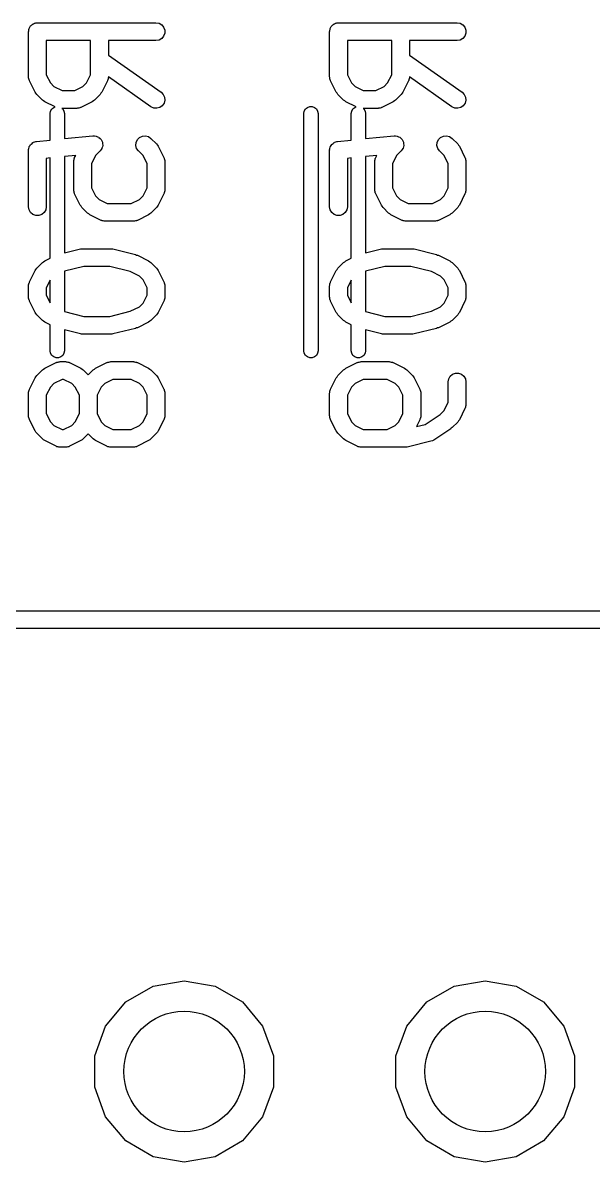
# Model space of a CAD drawing. Extents: x 25 to 326, y -201 to -21.
# Drawn here: x 49.44 to 54.25, y -33.78 to -24.17 of the extents above; entities that cross this region are included whole.
import ezdxf

# ---------------------------------------------------------------- set-up
doc = ezdxf.new("R2010")
doc.units = 0
doc.header["$MEASUREMENT"] = 0
doc.layers.add('BLACK', color=7, linetype='CONTINUOUS')

msp = doc.modelspace()

# ---------------------------------------------------------------- linework, layer by layer
at = {"layer": 'Black'}
for p, q in [((49.4974, -24.212), (49.5016, -24.207)), ((49.5016, -24.207), (49.5049, -24.2013)), ((49.5049, -24.2013), (49.51, -24.1971)), ((49.51, -24.1971), (49.5142, -24.1921)), ((49.5142, -24.1921), (49.5199, -24.1888)), ((49.5199, -24.1888), (49.5249, -24.1846)), ((49.5249, -24.1846), (49.531, -24.1823)), ((49.531, -24.1823), (49.5367, -24.179)), ((49.5367, -24.179), (49.5432, -24.1779)), ((49.5432, -24.1779), (49.5494, -24.1757)), ((49.5494, -24.1757), (49.5559, -24.1757)), ((49.5559, -24.1757), (49.5624, -24.1745)), ((49.5624, -24.1745), (50.5624, -24.1745)), ((50.5624, -24.1745), (50.588, -24.179)), ((50.588, -24.179), (50.6106, -24.1921)), ((50.6106, -24.1921), (50.6273, -24.212)), ((52.0374, -24.212), (52.0416, -24.207)), ((52.0416, -24.207), (52.0449, -24.2013)), ((52.0449, -24.2013), (52.05, -24.1971)), ((52.05, -24.1971), (52.0542, -24.1921)), ((52.0542, -24.1921), (52.0599, -24.1888)), ((52.0599, -24.1888), (52.0649, -24.1846)), ((52.0649, -24.1846), (52.071, -24.1823)), ((52.071, -24.1823), (52.0767, -24.179)), ((52.0767, -24.179), (52.0832, -24.1779)), ((52.0832, -24.1779), (52.0894, -24.1757)), ((52.0894, -24.1757), (52.0959, -24.1757)), ((52.0959, -24.1757), (52.1024, -24.1745)), ((52.1024, -24.1745), (53.1024, -24.1745)), ((53.1024, -24.1745), (53.128, -24.179)), ((53.128, -24.179), (53.1506, -24.1921)), ((53.1506, -24.1921), (53.1673, -24.212)), ((49.4874, -24.2495), (49.4885, -24.2431)), ((49.4874, -24.6305), (49.4874, -24.2495)), ((49.4885, -24.2365), (49.4908, -24.2303)), ((49.4885, -24.2431), (49.4885, -24.2365)), ((49.4908, -24.2303), (49.4919, -24.2239)), ((49.4919, -24.2239), (49.4952, -24.2182)), ((49.4952, -24.2182), (49.4974, -24.212)), ((50.6273, -24.287), (50.6106, -24.307)), ((50.6273, -24.212), (50.6362, -24.2365)), ((50.6362, -24.2625), (50.6273, -24.287)), ((50.6362, -24.2365), (50.6362, -24.2625)), ((52.0274, -24.2495), (52.0285, -24.2431)), ((52.0274, -24.6305), (52.0274, -24.2495)), ((52.0285, -24.2365), (52.0308, -24.2303)), ((52.0285, -24.2431), (52.0285, -24.2365)), ((52.0308, -24.2303), (52.0319, -24.2239)), ((52.0319, -24.2239), (52.0352, -24.2182)), ((52.0352, -24.2182), (52.0374, -24.212)), ((53.1673, -24.287), (53.1506, -24.307)), ((53.1673, -24.212), (53.1762, -24.2365)), ((53.1762, -24.2625), (53.1673, -24.287)), ((53.1762, -24.2365), (53.1762, -24.2625)), ((49.6374, -24.3245), (49.6374, -24.6128)), ((50.0112, -24.3245), (49.6374, -24.3245)), ((50.0112, -24.6128), (50.0112, -24.3245)), ((50.5624, -24.3245), (50.1612, -24.3245)), ((50.1612, -24.3245), (50.1612, -24.4486)), ((50.588, -24.32), (50.5624, -24.3245)), ((50.6106, -24.307), (50.588, -24.32)), ((52.1774, -24.3245), (52.1774, -24.6128)), ((52.5512, -24.3245), (52.1774, -24.3245)), ((52.5512, -24.6128), (52.5512, -24.3245)), ((53.1024, -24.3245), (52.7012, -24.3245)), ((52.7012, -24.3245), (52.7012, -24.4486)), ((53.128, -24.32), (53.1024, -24.3245)), ((53.1506, -24.307), (53.128, -24.32)), ((50.1612, -24.4486), (50.6054, -24.7595)), ((52.7012, -24.4486), (53.1454, -24.7595)), ((49.4881, -24.6347), (49.4874, -24.6305)), ((49.4879, -24.6391), (49.4881, -24.6347)), ((49.4904, -24.6475), (49.4879, -24.6391)), ((49.4919, -24.6561), (49.4904, -24.6475)), ((49.4941, -24.6599), (49.4919, -24.6561)), ((49.4953, -24.664), (49.4941, -24.6599)), ((49.5429, -24.7593), (49.4953, -24.664)), ((49.6374, -24.6128), (49.6716, -24.6813)), ((49.6716, -24.6813), (49.702, -24.7117)), ((49.9465, -24.7117), (49.9769, -24.6813)), ((49.9769, -24.6813), (50.0112, -24.6128)), ((50.1533, -24.664), (50.1057, -24.7593)), ((50.1545, -24.6599), (50.1533, -24.664)), ((50.1567, -24.6561), (50.1545, -24.6599)), ((50.1582, -24.6475), (50.1567, -24.6561)), ((50.1607, -24.6391), (50.1582, -24.6475)), ((50.161, -24.6315), (50.1604, -24.6347)), ((50.1604, -24.6347), (50.1607, -24.6391)), ((50.5194, -24.8824), (50.161, -24.6315)), ((52.0281, -24.6347), (52.0274, -24.6305)), ((52.0279, -24.6391), (52.0281, -24.6347)), ((52.0304, -24.6475), (52.0279, -24.6391)), ((52.0319, -24.6561), (52.0304, -24.6475)), ((52.0341, -24.6599), (52.0319, -24.6561)), ((52.0353, -24.664), (52.0341, -24.6599)), ((52.0829, -24.7593), (52.0353, -24.664)), ((52.1774, -24.6128), (52.2116, -24.6813)), ((52.2116, -24.6813), (52.242, -24.7117)), ((52.4865, -24.7117), (52.5169, -24.6813)), ((52.5169, -24.6813), (52.5512, -24.6128)), ((52.6933, -24.664), (52.6457, -24.7593)), ((52.6945, -24.6599), (52.6933, -24.664)), ((52.6967, -24.6561), (52.6945, -24.6599)), ((52.6982, -24.6475), (52.6967, -24.6561)), ((52.7007, -24.6391), (52.6982, -24.6475)), ((52.701, -24.6315), (52.7004, -24.6347)), ((52.7004, -24.6347), (52.7007, -24.6391)), ((53.0594, -24.8824), (52.701, -24.6315)), ((49.5501, -24.7689), (49.5429, -24.7593)), ((49.557, -24.7787), (49.5501, -24.7689)), ((49.6046, -24.8264), (49.557, -24.7787)), ((49.702, -24.7117), (49.7706, -24.746)), ((49.7706, -24.746), (49.878, -24.746)), ((49.878, -24.746), (49.9465, -24.7117)), ((50.0916, -24.7787), (50.044, -24.8264)), ((50.0985, -24.7689), (50.0916, -24.7787)), ((50.1057, -24.7593), (50.0985, -24.7689)), ((50.6054, -24.7595), (50.6238, -24.7779)), ((50.6238, -24.7779), (50.6348, -24.8015)), ((52.0901, -24.7689), (52.0829, -24.7593)), ((52.097, -24.7787), (52.0901, -24.7689)), ((52.1446, -24.8264), (52.097, -24.7787)), ((52.242, -24.7117), (52.3106, -24.746)), ((52.3106, -24.746), (52.418, -24.746)), ((52.418, -24.746), (52.4865, -24.7117)), ((52.6316, -24.7787), (52.584, -24.8264)), ((52.6385, -24.7689), (52.6316, -24.7787)), ((52.6457, -24.7593), (52.6385, -24.7689)), ((53.1454, -24.7595), (53.1638, -24.7779)), ((53.1638, -24.7779), (53.1748, -24.8015)), ((49.6144, -24.8333), (49.6046, -24.8264)), ((49.6241, -24.8404), (49.6144, -24.8333)), ((49.7112, -24.884), (49.6241, -24.8404)), ((50.0245, -24.8404), (49.9293, -24.888)), ((50.0342, -24.8333), (50.0245, -24.8404)), ((50.044, -24.8264), (50.0342, -24.8333)), ((50.543, -24.8934), (50.5194, -24.8824)), ((50.6154, -24.874), (50.5941, -24.8889)), ((50.6304, -24.8526), (50.6154, -24.874)), ((50.6371, -24.8275), (50.6304, -24.8526)), ((50.6348, -24.8015), (50.6371, -24.8275)), ((51.84, -24.888), (51.8596, -24.8809)), ((51.8596, -24.8809), (51.8804, -24.8809)), ((51.8804, -24.8809), (51.9, -24.888)), ((52.1544, -24.8333), (52.1446, -24.8264)), ((52.1641, -24.8404), (52.1544, -24.8333)), ((52.2512, -24.884), (52.1641, -24.8404)), ((52.5645, -24.8404), (52.4693, -24.888)), ((52.5742, -24.8333), (52.5645, -24.8404)), ((52.584, -24.8264), (52.5742, -24.8333)), ((53.083, -24.8934), (53.0594, -24.8824)), ((53.1554, -24.874), (53.1341, -24.8889)), ((53.1704, -24.8526), (53.1554, -24.874)), ((53.1771, -24.8275), (53.1704, -24.8526)), ((53.1748, -24.8015), (53.1771, -24.8275)), ((49.67, -24.94), (49.6736, -24.9195)), ((49.67, -25.1634), (49.67, -24.94)), ((49.6736, -24.9195), (49.684, -24.9014)), ((49.684, -24.9014), (49.7, -24.888)), ((49.7, -24.888), (49.7112, -24.884)), ((49.8957, -24.896), (49.7694, -24.896)), ((49.7694, -24.896), (49.776, -24.9014)), ((49.776, -24.9014), (49.7864, -24.9195)), ((49.7864, -24.9195), (49.79, -24.94)), ((49.79, -24.94), (49.79, -25.1514)), ((49.9, -24.8952), (49.8957, -24.896)), ((49.9043, -24.8955), (49.9, -24.8952)), ((49.9127, -24.893), (49.9043, -24.8955)), ((49.9214, -24.8914), (49.9127, -24.893)), ((49.9251, -24.8893), (49.9214, -24.8914)), ((49.9293, -24.888), (49.9251, -24.8893)), ((50.5689, -24.8957), (50.543, -24.8934)), ((50.5941, -24.8889), (50.5689, -24.8957)), ((51.81, -24.94), (51.8136, -24.9195)), ((51.81, -26.94), (51.81, -24.94)), ((51.8136, -24.9195), (51.824, -24.9014)), ((51.824, -24.9014), (51.84, -24.888)), ((51.9, -24.888), (51.916, -24.9014)), ((51.916, -24.9014), (51.9264, -24.9195)), ((51.9264, -24.9195), (51.93, -24.94)), ((51.93, -24.94), (51.93, -26.94)), ((52.21, -24.94), (52.2136, -24.9195)), ((52.21, -25.1634), (52.21, -24.94)), ((52.2136, -24.9195), (52.224, -24.9014)), ((52.224, -24.9014), (52.24, -24.888)), ((52.24, -24.888), (52.2512, -24.884)), ((52.4357, -24.896), (52.3094, -24.896)), ((52.3094, -24.896), (52.316, -24.9014)), ((52.316, -24.9014), (52.3264, -24.9195)), ((52.3264, -24.9195), (52.33, -24.94)), ((52.33, -24.94), (52.33, -25.1514)), ((52.44, -24.8952), (52.4357, -24.896)), ((52.4443, -24.8955), (52.44, -24.8952)), ((52.4527, -24.893), (52.4443, -24.8955)), ((52.4614, -24.8914), (52.4527, -24.893)), ((52.4651, -24.8893), (52.4614, -24.8914)), ((52.4693, -24.888), (52.4651, -24.8893)), ((53.1089, -24.8957), (53.083, -24.8934)), ((53.1341, -24.8889), (53.1089, -24.8957)), ((49.5549, -25.1749), (49.67, -25.1634)), ((49.79, -25.1514), (50.0311, -25.1273)), ((50.0311, -25.1273), (50.0316, -25.1273)), ((50.0316, -25.1273), (50.032, -25.1272)), ((50.032, -25.1272), (50.0445, -25.1283)), ((50.0445, -25.1283), (50.0571, -25.1292)), ((50.0571, -25.1292), (50.0575, -25.1294)), ((50.0575, -25.1294), (50.058, -25.1295)), ((50.058, -25.1295), (50.0694, -25.1348)), ((50.0694, -25.1348), (50.0808, -25.1399)), ((50.0808, -25.1399), (50.0812, -25.1403)), ((50.0812, -25.1403), (50.0816, -25.1405)), ((50.0816, -25.1405), (50.0905, -25.1494)), ((50.0905, -25.1494), (50.0995, -25.1581)), ((50.0995, -25.1581), (50.0997, -25.1586)), ((50.0997, -25.1586), (50.1, -25.1589)), ((50.1, -25.1589), (50.1053, -25.1703)), ((50.1053, -25.1703), (50.1108, -25.1816)), ((50.3947, -25.1825), (50.4057, -25.1589)), ((50.4057, -25.1589), (50.4241, -25.1405)), ((50.4241, -25.1405), (50.4477, -25.1295)), ((50.4477, -25.1295), (50.4737, -25.1272)), ((50.4737, -25.1272), (50.4988, -25.1339)), ((50.4988, -25.1339), (50.5202, -25.1489)), ((50.5202, -25.1489), (50.5678, -25.1965)), ((52.0949, -25.1749), (52.21, -25.1634)), ((52.33, -25.1514), (52.5711, -25.1273)), ((52.5711, -25.1273), (52.5716, -25.1273)), ((52.5716, -25.1273), (52.572, -25.1272)), ((52.572, -25.1272), (52.5845, -25.1283)), ((52.5845, -25.1283), (52.5971, -25.1292)), ((52.5971, -25.1292), (52.5975, -25.1294)), ((52.5975, -25.1294), (52.598, -25.1295)), ((52.598, -25.1295), (52.6094, -25.1348)), ((52.6094, -25.1348), (52.6208, -25.1399)), ((52.6208, -25.1399), (52.6212, -25.1403)), ((52.6212, -25.1403), (52.6216, -25.1405)), ((52.6216, -25.1405), (52.6305, -25.1494)), ((52.6305, -25.1494), (52.6395, -25.1581)), ((52.6395, -25.1581), (52.6397, -25.1586)), ((52.6397, -25.1586), (52.64, -25.1589)), ((52.64, -25.1589), (52.6453, -25.1703)), ((52.6453, -25.1703), (52.6508, -25.1816)), ((52.9347, -25.1825), (52.9457, -25.1589)), ((52.9457, -25.1589), (52.9641, -25.1405)), ((52.9641, -25.1405), (52.9877, -25.1295)), ((52.9877, -25.1295), (53.0137, -25.1272)), ((53.0137, -25.1272), (53.0388, -25.1339)), ((53.0388, -25.1339), (53.0602, -25.1489)), ((53.0602, -25.1489), (53.1078, -25.1965)), ((49.4874, -25.2495), (49.4879, -25.2467)), ((49.4874, -25.7257), (49.4874, -25.2495)), ((49.4876, -25.2439), (49.4901, -25.234)), ((49.4879, -25.2467), (49.4876, -25.2439)), ((49.4901, -25.234), (49.4919, -25.2239)), ((49.4919, -25.2239), (49.4933, -25.2214)), ((49.4933, -25.2214), (49.494, -25.2187)), ((49.494, -25.2187), (49.4998, -25.2102)), ((49.4998, -25.2102), (49.5049, -25.2013)), ((49.5049, -25.2013), (49.5071, -25.1995)), ((49.5071, -25.1995), (49.5087, -25.1972)), ((49.5087, -25.1972), (49.517, -25.1912)), ((49.517, -25.1912), (49.5249, -25.1846)), ((49.5249, -25.1846), (49.5275, -25.1836)), ((49.5275, -25.1836), (49.5298, -25.1819)), ((49.5298, -25.1819), (49.5397, -25.1792)), ((49.5397, -25.1792), (49.5494, -25.1757)), ((49.5494, -25.1757), (49.5522, -25.1757)), ((49.5522, -25.1757), (49.5549, -25.1749)), ((50.0916, -25.2549), (50.0526, -25.294)), ((50.0919, -25.2546), (50.0916, -25.2549)), ((50.0923, -25.2543), (50.0919, -25.2546)), ((50.0993, -25.2439), (50.0923, -25.2543)), ((50.1065, -25.2336), (50.0993, -25.2439)), ((50.1067, -25.2331), (50.1065, -25.2336)), ((50.1069, -25.2328), (50.1067, -25.2331)), ((50.11, -25.2205), (50.1069, -25.2328)), ((50.1133, -25.2084), (50.11, -25.2205)), ((50.1108, -25.1816), (50.1108, -25.1821)), ((50.1108, -25.1821), (50.111, -25.1825)), ((50.111, -25.1825), (50.1121, -25.195)), ((50.1121, -25.195), (50.1134, -25.2075)), ((50.1134, -25.2075), (50.1132, -25.208)), ((50.1132, -25.208), (50.1133, -25.2084)), ((50.3924, -25.2084), (50.3947, -25.1825)), ((50.3992, -25.2336), (50.3924, -25.2084)), ((50.4141, -25.2549), (50.3992, -25.2336)), ((50.4531, -25.294), (50.4141, -25.2549)), ((50.5678, -25.1965), (50.5747, -25.2063)), ((50.5747, -25.2063), (50.5818, -25.216)), ((50.5818, -25.216), (50.6295, -25.3112)), ((52.0274, -25.2495), (52.0279, -25.2467)), ((52.0274, -25.7257), (52.0274, -25.2495)), ((52.0276, -25.2439), (52.0301, -25.234)), ((52.0279, -25.2467), (52.0276, -25.2439)), ((52.0301, -25.234), (52.0319, -25.2239)), ((52.0319, -25.2239), (52.0333, -25.2214)), ((52.0333, -25.2214), (52.034, -25.2187)), ((52.034, -25.2187), (52.0398, -25.2102)), ((52.0398, -25.2102), (52.0449, -25.2013)), ((52.0449, -25.2013), (52.0471, -25.1995)), ((52.0471, -25.1995), (52.0487, -25.1972)), ((52.0487, -25.1972), (52.057, -25.1912)), ((52.057, -25.1912), (52.0649, -25.1846)), ((52.0649, -25.1846), (52.0675, -25.1836)), ((52.0675, -25.1836), (52.0698, -25.1819)), ((52.0698, -25.1819), (52.0797, -25.1792)), ((52.0797, -25.1792), (52.0894, -25.1757)), ((52.0894, -25.1757), (52.0922, -25.1757)), ((52.0922, -25.1757), (52.0949, -25.1749)), ((52.6316, -25.2549), (52.5926, -25.294)), ((52.6319, -25.2546), (52.6316, -25.2549)), ((52.6323, -25.2543), (52.6319, -25.2546)), ((52.6393, -25.2439), (52.6323, -25.2543)), ((52.6465, -25.2336), (52.6393, -25.2439)), ((52.6467, -25.2331), (52.6465, -25.2336)), ((52.6469, -25.2328), (52.6467, -25.2331)), ((52.65, -25.2205), (52.6469, -25.2328)), ((52.6533, -25.2084), (52.65, -25.2205)), ((52.6508, -25.1816), (52.6508, -25.1821)), ((52.6508, -25.1821), (52.651, -25.1825)), ((52.651, -25.1825), (52.6521, -25.195)), ((52.6521, -25.195), (52.6534, -25.2075)), ((52.6534, -25.2075), (52.6532, -25.208)), ((52.6532, -25.208), (52.6533, -25.2084)), ((52.9324, -25.2084), (52.9347, -25.1825)), ((52.9392, -25.2336), (52.9324, -25.2084)), ((52.9541, -25.2549), (52.9392, -25.2336)), ((52.9931, -25.294), (52.9541, -25.2549)), ((53.1078, -25.1965), (53.1147, -25.2063)), ((53.1147, -25.2063), (53.1218, -25.216)), ((53.1218, -25.216), (53.1695, -25.3112)), ((49.67, -25.3141), (49.6374, -25.3174)), ((49.6374, -25.3174), (49.6374, -25.7257)), ((49.67, -26.1595), (49.67, -25.3141)), ((49.8856, -25.2926), (49.79, -25.3021)), ((49.79, -25.3021), (49.79, -26.1153)), ((49.8683, -25.3448), (49.8691, -25.3405)), ((49.8683, -25.5829), (49.8683, -25.3448)), ((49.8688, -25.3362), (49.8713, -25.3278)), ((49.8691, -25.3405), (49.8688, -25.3362)), ((49.8713, -25.3278), (49.8729, -25.3191)), ((49.8729, -25.3191), (49.875, -25.3154)), ((49.875, -25.3154), (49.8763, -25.3112)), ((49.8763, -25.3112), (49.8856, -25.2926)), ((50.0526, -25.294), (50.0183, -25.3625)), ((50.0183, -25.3625), (50.0183, -25.5652)), ((50.4874, -25.3625), (50.4531, -25.294)), ((50.4874, -25.5652), (50.4874, -25.3625)), ((50.6295, -25.3112), (50.6307, -25.3154)), ((50.6307, -25.3154), (50.6329, -25.3191)), ((50.6329, -25.3191), (50.6344, -25.3278)), ((50.6344, -25.3278), (50.6369, -25.3362)), ((50.6369, -25.3362), (50.6366, -25.3405)), ((50.6366, -25.3405), (50.6374, -25.3448)), ((50.6374, -25.3448), (50.6374, -25.5829)), ((52.21, -25.3141), (52.1774, -25.3174)), ((52.1774, -25.3174), (52.1774, -25.7257)), ((52.21, -26.1595), (52.21, -25.3141)), ((52.4256, -25.2926), (52.33, -25.3021)), ((52.33, -25.3021), (52.33, -26.1153)), ((52.4083, -25.3448), (52.4091, -25.3405)), ((52.4083, -25.5829), (52.4083, -25.3448)), ((52.4088, -25.3362), (52.4113, -25.3278)), ((52.4091, -25.3405), (52.4088, -25.3362)), ((52.4113, -25.3278), (52.4129, -25.3191)), ((52.4129, -25.3191), (52.415, -25.3154)), ((52.415, -25.3154), (52.4163, -25.3112)), ((52.4163, -25.3112), (52.4256, -25.2926)), ((52.5926, -25.294), (52.5583, -25.3625)), ((52.5583, -25.3625), (52.5583, -25.5652)), ((53.0274, -25.3625), (52.9931, -25.294)), ((53.0274, -25.5652), (53.0274, -25.3625)), ((53.1695, -25.3112), (53.1707, -25.3154)), ((53.1707, -25.3154), (53.1729, -25.3191)), ((53.1729, -25.3191), (53.1744, -25.3278)), ((53.1744, -25.3278), (53.1769, -25.3362)), ((53.1769, -25.3362), (53.1766, -25.3405)), ((53.1766, -25.3405), (53.1774, -25.3448)), ((53.1774, -25.3448), (53.1774, -25.5829)), ((49.8691, -25.5871), (49.8683, -25.5829)), ((49.8688, -25.5914), (49.8691, -25.5871)), ((49.8713, -25.5999), (49.8688, -25.5914)), ((49.8729, -25.6085), (49.8713, -25.5999)), ((49.875, -25.6123), (49.8729, -25.6085)), ((49.8763, -25.6164), (49.875, -25.6123)), ((49.9239, -25.7116), (49.8763, -25.6164)), ((50.0183, -25.5652), (50.0526, -25.6337)), ((50.0526, -25.6337), (50.083, -25.6641)), ((50.4227, -25.6641), (50.4531, -25.6337)), ((50.4531, -25.6337), (50.4874, -25.5652)), ((50.6295, -25.6164), (50.5818, -25.7116)), ((50.6307, -25.6123), (50.6295, -25.6164)), ((50.6329, -25.6085), (50.6307, -25.6123)), ((50.6344, -25.5999), (50.6329, -25.6085)), ((50.6369, -25.5914), (50.6344, -25.5999)), ((50.6374, -25.5829), (50.6366, -25.5871)), ((50.6366, -25.5871), (50.6369, -25.5914)), ((52.4091, -25.5871), (52.4083, -25.5829)), ((52.4088, -25.5914), (52.4091, -25.5871)), ((52.4113, -25.5999), (52.4088, -25.5914)), ((52.4129, -25.6085), (52.4113, -25.5999)), ((52.415, -25.6123), (52.4129, -25.6085)), ((52.4163, -25.6164), (52.415, -25.6123)), ((52.4639, -25.7116), (52.4163, -25.6164)), ((52.5583, -25.5652), (52.5926, -25.6337)), ((52.5926, -25.6337), (52.623, -25.6641)), ((52.9627, -25.6641), (52.9931, -25.6337)), ((52.9931, -25.6337), (53.0274, -25.5652)), ((53.1695, -25.6164), (53.1218, -25.7116)), ((53.1707, -25.6123), (53.1695, -25.6164)), ((53.1729, -25.6085), (53.1707, -25.6123)), ((53.1744, -25.5999), (53.1729, -25.6085)), ((53.1769, -25.5914), (53.1744, -25.5999)), ((53.1774, -25.5829), (53.1766, -25.5871)), ((53.1766, -25.5871), (53.1769, -25.5914)), ((49.4919, -25.7514), (49.4874, -25.7257)), ((49.6374, -25.7257), (49.6329, -25.7514)), ((49.931, -25.7213), (49.9239, -25.7116)), ((49.9379, -25.7311), (49.931, -25.7213)), ((49.9855, -25.7787), (49.9379, -25.7311)), ((50.083, -25.6641), (50.1515, -25.6983)), ((50.1515, -25.6983), (50.3542, -25.6983)), ((50.3542, -25.6983), (50.4227, -25.6641)), ((50.5678, -25.7311), (50.5202, -25.7787)), ((50.5747, -25.7213), (50.5678, -25.7311)), ((50.5818, -25.7116), (50.5747, -25.7213)), ((52.0319, -25.7514), (52.0274, -25.7257)), ((52.1774, -25.7257), (52.1729, -25.7514)), ((52.471, -25.7213), (52.4639, -25.7116)), ((52.4779, -25.7311), (52.471, -25.7213)), ((52.5255, -25.7787), (52.4779, -25.7311)), ((52.623, -25.6641), (52.6915, -25.6983)), ((52.6915, -25.6983), (52.8942, -25.6983)), ((52.8942, -25.6983), (52.9627, -25.6641)), ((53.1078, -25.7311), (53.0602, -25.7787)), ((53.1147, -25.7213), (53.1078, -25.7311)), ((53.1218, -25.7116), (53.1147, -25.7213)), ((49.5049, -25.7739), (49.4919, -25.7514)), ((49.5249, -25.7907), (49.5049, -25.7739)), ((49.5494, -25.7996), (49.5249, -25.7907)), ((49.5754, -25.7996), (49.5494, -25.7996)), ((49.5999, -25.7907), (49.5754, -25.7996)), ((49.6198, -25.7739), (49.5999, -25.7907)), ((49.6329, -25.7514), (49.6198, -25.7739)), ((49.9954, -25.7856), (49.9855, -25.7787)), ((50.005, -25.7928), (49.9954, -25.7856)), ((50.1003, -25.8404), (50.005, -25.7928)), ((50.1044, -25.8416), (50.1003, -25.8404)), ((50.1082, -25.8438), (50.1044, -25.8416)), ((50.1168, -25.8453), (50.1082, -25.8438)), ((50.3976, -25.8438), (50.3889, -25.8453)), ((50.4013, -25.8416), (50.3976, -25.8438)), ((50.4054, -25.8404), (50.4013, -25.8416)), ((50.5007, -25.7928), (50.4054, -25.8404)), ((50.5103, -25.7856), (50.5007, -25.7928)), ((50.5202, -25.7787), (50.5103, -25.7856)), ((52.0449, -25.7739), (52.0319, -25.7514)), ((52.0649, -25.7907), (52.0449, -25.7739)), ((52.0894, -25.7996), (52.0649, -25.7907)), ((52.1154, -25.7996), (52.0894, -25.7996)), ((52.1399, -25.7907), (52.1154, -25.7996)), ((52.1598, -25.7739), (52.1399, -25.7907)), ((52.1729, -25.7514), (52.1598, -25.7739)), ((52.5354, -25.7856), (52.5255, -25.7787)), ((52.545, -25.7928), (52.5354, -25.7856)), ((52.6403, -25.8404), (52.545, -25.7928)), ((52.6444, -25.8416), (52.6403, -25.8404)), ((52.6482, -25.8438), (52.6444, -25.8416)), ((52.6568, -25.8453), (52.6482, -25.8438)), ((52.9376, -25.8438), (52.9289, -25.8453)), ((52.9413, -25.8416), (52.9376, -25.8438)), ((52.9454, -25.8404), (52.9413, -25.8416)), ((53.0407, -25.7928), (52.9454, -25.8404)), ((53.0503, -25.7856), (53.0407, -25.7928)), ((53.0602, -25.7787), (53.0503, -25.7856)), ((50.1252, -25.8478), (50.1168, -25.8453)), ((50.1296, -25.8476), (50.1252, -25.8478)), ((50.1338, -25.8483), (50.1296, -25.8476)), ((50.3719, -25.8483), (50.1338, -25.8483)), ((50.3762, -25.8476), (50.3719, -25.8483)), ((50.3805, -25.8478), (50.3762, -25.8476)), ((50.3889, -25.8453), (50.3805, -25.8478)), ((52.6652, -25.8478), (52.6568, -25.8453)), ((52.6696, -25.8476), (52.6652, -25.8478)), ((52.6738, -25.8483), (52.6696, -25.8476)), ((52.9119, -25.8483), (52.6738, -25.8483)), ((52.9162, -25.8476), (52.9119, -25.8483)), ((52.9205, -25.8478), (52.9162, -25.8476)), ((52.9289, -25.8453), (52.9205, -25.8478)), ((49.79, -26.1153), (49.9251, -26.0815)), ((49.9251, -26.0815), (49.9343, -26.0809)), ((49.9343, -26.0809), (49.9433, -26.0793)), ((49.9433, -26.0793), (50.1814, -26.0793)), ((50.1814, -26.0793), (50.1905, -26.0809)), ((50.1905, -26.0809), (50.1996, -26.0815)), ((50.1996, -26.0815), (50.3901, -26.1291)), ((50.3901, -26.1291), (50.3976, -26.1325)), ((52.33, -26.1153), (52.4651, -26.0815)), ((52.4651, -26.0815), (52.4743, -26.0809)), ((52.4743, -26.0809), (52.4833, -26.0793)), ((52.4833, -26.0793), (52.7214, -26.0793)), ((52.7214, -26.0793), (52.7305, -26.0809)), ((52.7305, -26.0809), (52.7396, -26.0815)), ((52.7396, -26.0815), (52.9301, -26.1291)), ((52.9301, -26.1291), (52.9376, -26.1325)), ((49.557, -26.2441), (49.6046, -26.1965)), ((49.6046, -26.1965), (49.6144, -26.1896)), ((49.6144, -26.1896), (49.6241, -26.1824)), ((49.6241, -26.1824), (49.67, -26.1595)), ((50.3976, -26.1325), (50.4054, -26.1348)), ((50.4054, -26.1348), (50.5007, -26.1824)), ((50.5007, -26.1824), (50.5103, -26.1896)), ((50.5103, -26.1896), (50.5202, -26.1965)), ((50.5202, -26.1965), (50.5678, -26.2441)), ((52.097, -26.2441), (52.1446, -26.1965)), ((52.1446, -26.1965), (52.1544, -26.1896)), ((52.1544, -26.1896), (52.1641, -26.1824)), ((52.1641, -26.1824), (52.21, -26.1595)), ((52.9376, -26.1325), (52.9454, -26.1348)), ((52.9454, -26.1348), (53.0407, -26.1824)), ((53.0407, -26.1824), (53.0503, -26.1896)), ((53.0503, -26.1896), (53.0602, -26.1965)), ((53.0602, -26.1965), (53.1078, -26.2441)), ((49.4953, -26.3588), (49.5429, -26.2636)), ((49.5429, -26.2636), (49.5501, -26.2539)), ((49.5501, -26.2539), (49.557, -26.2441)), ((49.9526, -26.2293), (49.79, -26.2699)), ((49.79, -26.2699), (49.79, -26.6101)), ((50.1722, -26.2293), (49.9526, -26.2293)), ((50.3457, -26.2727), (50.1722, -26.2293)), ((50.4227, -26.3112), (50.3457, -26.2727)), ((50.4531, -26.3416), (50.4227, -26.3112)), ((50.5678, -26.2441), (50.5747, -26.2539)), ((50.5747, -26.2539), (50.5818, -26.2636)), ((50.5818, -26.2636), (50.6295, -26.3588)), ((52.0353, -26.3588), (52.0829, -26.2636)), ((52.0829, -26.2636), (52.0901, -26.2539)), ((52.0901, -26.2539), (52.097, -26.2441)), ((52.4926, -26.2293), (52.33, -26.2699)), ((52.33, -26.2699), (52.33, -26.6101)), ((52.7122, -26.2293), (52.4926, -26.2293)), ((52.8857, -26.2727), (52.7122, -26.2293)), ((52.9627, -26.3112), (52.8857, -26.2727)), ((52.9931, -26.3416), (52.9627, -26.3112)), ((53.1078, -26.2441), (53.1147, -26.2539)), ((53.1147, -26.2539), (53.1218, -26.2636)), ((53.1218, -26.2636), (53.1695, -26.3588)), ((49.4874, -26.3924), (49.4881, -26.3881)), ((49.4874, -26.4876), (49.4874, -26.3924)), ((49.4879, -26.3838), (49.4904, -26.3754)), ((49.4881, -26.3881), (49.4879, -26.3838)), ((49.4904, -26.3754), (49.4919, -26.3667)), ((49.4919, -26.3667), (49.4941, -26.363)), ((49.4941, -26.363), (49.4953, -26.3588)), ((49.67, -26.3448), (49.6374, -26.4101)), ((49.6374, -26.4101), (49.6374, -26.4699)), ((49.67, -26.5352), (49.67, -26.3448)), ((50.4874, -26.4101), (50.4531, -26.3416)), ((50.4874, -26.4699), (50.4874, -26.4101)), ((50.6295, -26.3588), (50.6307, -26.363)), ((50.6307, -26.363), (50.6329, -26.3667)), ((50.6329, -26.3667), (50.6344, -26.3754)), ((50.6344, -26.3754), (50.6369, -26.3838)), ((50.6369, -26.3838), (50.6366, -26.3881)), ((50.6366, -26.3881), (50.6374, -26.3924)), ((50.6374, -26.3924), (50.6374, -26.4876)), ((52.0274, -26.3924), (52.0281, -26.3881)), ((52.0274, -26.4876), (52.0274, -26.3924)), ((52.0279, -26.3838), (52.0304, -26.3754)), ((52.0281, -26.3881), (52.0279, -26.3838)), ((52.0304, -26.3754), (52.0319, -26.3667)), ((52.0319, -26.3667), (52.0341, -26.363)), ((52.0341, -26.363), (52.0353, -26.3588)), ((52.21, -26.3448), (52.1774, -26.4101)), ((52.1774, -26.4101), (52.1774, -26.4699)), ((52.21, -26.5352), (52.21, -26.3448)), ((53.0274, -26.4101), (52.9931, -26.3416)), ((53.0274, -26.4699), (53.0274, -26.4101)), ((53.1695, -26.3588), (53.1707, -26.363)), ((53.1707, -26.363), (53.1729, -26.3667)), ((53.1729, -26.3667), (53.1744, -26.3754)), ((53.1744, -26.3754), (53.1769, -26.3838)), ((53.1769, -26.3838), (53.1766, -26.3881)), ((53.1766, -26.3881), (53.1774, -26.3924)), ((53.1774, -26.3924), (53.1774, -26.4876)), ((49.4881, -26.4919), (49.4874, -26.4876)), ((49.4879, -26.4962), (49.4881, -26.4919)), ((49.4904, -26.5046), (49.4879, -26.4962)), ((49.4919, -26.5133), (49.4904, -26.5046)), ((49.4941, -26.517), (49.4919, -26.5133)), ((49.6374, -26.4699), (49.67, -26.5352)), ((50.4531, -26.5384), (50.4874, -26.4699)), ((50.6329, -26.5133), (50.6307, -26.517)), ((50.6344, -26.5046), (50.6329, -26.5133)), ((50.6369, -26.4962), (50.6344, -26.5046)), ((50.6374, -26.4876), (50.6366, -26.4919)), ((50.6366, -26.4919), (50.6369, -26.4962)), ((52.0281, -26.4919), (52.0274, -26.4876)), ((52.0279, -26.4962), (52.0281, -26.4919)), ((52.0304, -26.5046), (52.0279, -26.4962)), ((52.0319, -26.5133), (52.0304, -26.5046)), ((52.0341, -26.517), (52.0319, -26.5133)), ((52.1774, -26.4699), (52.21, -26.5352)), ((52.9931, -26.5384), (53.0274, -26.4699)), ((53.1729, -26.5133), (53.1707, -26.517)), ((53.1744, -26.5046), (53.1729, -26.5133)), ((53.1769, -26.4962), (53.1744, -26.5046)), ((53.1774, -26.4876), (53.1766, -26.4919)), ((53.1766, -26.4919), (53.1769, -26.4962)), ((49.4953, -26.5212), (49.4941, -26.517)), ((49.5429, -26.6164), (49.4953, -26.5212)), ((49.79, -26.6101), (49.9526, -26.6507)), ((50.1722, -26.6507), (50.3457, -26.6073)), ((50.3457, -26.6073), (50.4227, -26.5688)), ((50.4227, -26.5688), (50.4531, -26.5384)), ((50.6295, -26.5212), (50.5818, -26.6164)), ((50.6307, -26.517), (50.6295, -26.5212)), ((52.0353, -26.5212), (52.0341, -26.517)), ((52.0829, -26.6164), (52.0353, -26.5212)), ((52.33, -26.6101), (52.4926, -26.6507)), ((52.7122, -26.6507), (52.8857, -26.6073)), ((52.8857, -26.6073), (52.9627, -26.5688)), ((52.9627, -26.5688), (52.9931, -26.5384)), ((53.1695, -26.5212), (53.1218, -26.6164)), ((53.1707, -26.517), (53.1695, -26.5212)), ((49.5501, -26.6261), (49.5429, -26.6164)), ((49.557, -26.6359), (49.5501, -26.6261)), ((49.6046, -26.6835), (49.557, -26.6359)), ((49.6144, -26.6904), (49.6046, -26.6835)), ((49.6241, -26.6976), (49.6144, -26.6904)), ((49.67, -26.7205), (49.6241, -26.6976)), ((49.9526, -26.6507), (50.1722, -26.6507)), ((50.5007, -26.6976), (50.4054, -26.7452)), ((50.5103, -26.6904), (50.5007, -26.6976)), ((50.5202, -26.6835), (50.5103, -26.6904)), ((50.5678, -26.6359), (50.5202, -26.6835)), ((50.5747, -26.6261), (50.5678, -26.6359)), ((50.5818, -26.6164), (50.5747, -26.6261)), ((52.0901, -26.6261), (52.0829, -26.6164)), ((52.097, -26.6359), (52.0901, -26.6261)), ((52.1446, -26.6835), (52.097, -26.6359)), ((52.1544, -26.6904), (52.1446, -26.6835)), ((52.1641, -26.6976), (52.1544, -26.6904)), ((52.21, -26.7205), (52.1641, -26.6976)), ((52.4926, -26.6507), (52.7122, -26.6507)), ((53.0407, -26.6976), (52.9454, -26.7452)), ((53.0503, -26.6904), (53.0407, -26.6976)), ((53.0602, -26.6835), (53.0503, -26.6904)), ((53.1078, -26.6359), (53.0602, -26.6835)), ((53.1147, -26.6261), (53.1078, -26.6359)), ((53.1218, -26.6164), (53.1147, -26.6261)), ((49.67, -26.94), (49.67, -26.7205)), ((49.9251, -26.7985), (49.79, -26.7647)), ((49.79, -26.7647), (49.79, -26.94)), ((49.9343, -26.7991), (49.9251, -26.7985)), ((49.9433, -26.8007), (49.9343, -26.7991)), ((50.1814, -26.8007), (49.9433, -26.8007)), ((50.1905, -26.7991), (50.1814, -26.8007)), ((50.1996, -26.7985), (50.1905, -26.7991)), ((50.3901, -26.7509), (50.1996, -26.7985)), ((50.3976, -26.7475), (50.3901, -26.7509)), ((50.4054, -26.7452), (50.3976, -26.7475)), ((52.21, -26.94), (52.21, -26.7205)), ((52.4651, -26.7985), (52.33, -26.7647)), ((52.33, -26.7647), (52.33, -26.94)), ((52.4743, -26.7991), (52.4651, -26.7985)), ((52.4833, -26.8007), (52.4743, -26.7991)), ((52.7214, -26.8007), (52.4833, -26.8007)), ((52.7305, -26.7991), (52.7214, -26.8007)), ((52.7396, -26.7985), (52.7305, -26.7991)), ((52.9301, -26.7509), (52.7396, -26.7985)), ((52.9376, -26.7475), (52.9301, -26.7509)), ((52.9454, -26.7452), (52.9376, -26.7475)), ((49.6736, -26.9605), (49.67, -26.94)), ((49.684, -26.9786), (49.6736, -26.9605)), ((49.7, -26.992), (49.684, -26.9786)), ((49.7196, -26.9991), (49.7, -26.992)), ((49.76, -26.992), (49.7404, -26.9991)), ((49.776, -26.9786), (49.76, -26.992)), ((49.7864, -26.9605), (49.776, -26.9786)), ((49.79, -26.94), (49.7864, -26.9605)), ((51.8136, -26.9605), (51.81, -26.94)), ((51.824, -26.9786), (51.8136, -26.9605)), ((51.84, -26.992), (51.824, -26.9786)), ((51.8596, -26.9991), (51.84, -26.992)), ((51.9, -26.992), (51.8804, -26.9991)), ((51.916, -26.9786), (51.9, -26.992)), ((51.9264, -26.9605), (51.916, -26.9786)), ((51.93, -26.94), (51.9264, -26.9605)), ((52.2136, -26.9605), (52.21, -26.94)), ((52.224, -26.9786), (52.2136, -26.9605)), ((52.24, -26.992), (52.224, -26.9786)), ((52.2596, -26.9991), (52.24, -26.992)), ((52.3, -26.992), (52.2804, -26.9991)), ((52.316, -26.9786), (52.3, -26.992)), ((52.3264, -26.9605), (52.316, -26.9786)), ((52.33, -26.94), (52.3264, -26.9605)), ((49.6144, -27.0944), (49.6241, -27.0872)), ((49.6241, -27.0872), (49.7193, -27.0396)), ((49.7193, -27.0396), (49.7235, -27.0384)), ((49.7404, -26.9991), (49.7196, -26.9991)), ((49.7235, -27.0384), (49.7272, -27.0362)), ((49.7272, -27.0362), (49.7359, -27.0347)), ((49.7359, -27.0347), (49.7443, -27.0322)), ((49.7443, -27.0322), (49.7486, -27.0324)), ((49.7486, -27.0324), (49.7529, -27.0317)), ((49.7529, -27.0317), (49.8005, -27.0317)), ((49.8005, -27.0317), (49.8047, -27.0324)), ((49.8047, -27.0324), (49.809, -27.0322)), ((49.809, -27.0322), (49.8175, -27.0347)), ((49.8175, -27.0347), (49.8261, -27.0362)), ((49.8261, -27.0362), (49.8299, -27.0384)), ((49.8299, -27.0384), (49.834, -27.0396)), ((49.834, -27.0396), (49.9293, -27.0872)), ((49.9293, -27.0872), (49.9389, -27.0944)), ((50.043, -27.0944), (50.0526, -27.0872)), ((50.0526, -27.0872), (50.1479, -27.0396)), ((50.1479, -27.0396), (50.152, -27.0384)), ((50.152, -27.0384), (50.1558, -27.0362)), ((50.1558, -27.0362), (50.1644, -27.0347)), ((50.1644, -27.0347), (50.1729, -27.0322)), ((50.1729, -27.0322), (50.1772, -27.0324)), ((50.1772, -27.0324), (50.1814, -27.0317)), ((50.1814, -27.0317), (50.3719, -27.0317)), ((50.3719, -27.0317), (50.3762, -27.0324)), ((50.3762, -27.0324), (50.3805, -27.0322)), ((50.3805, -27.0322), (50.3889, -27.0347)), ((50.3889, -27.0347), (50.3976, -27.0362)), ((50.3976, -27.0362), (50.4013, -27.0384)), ((50.4013, -27.0384), (50.4054, -27.0396)), ((50.4054, -27.0396), (50.5007, -27.0872)), ((50.5007, -27.0872), (50.5103, -27.0944)), ((51.8804, -26.9991), (51.8596, -26.9991)), ((52.1544, -27.0944), (52.1641, -27.0872)), ((52.1641, -27.0872), (52.2593, -27.0396)), ((52.2593, -27.0396), (52.2635, -27.0384)), ((52.2804, -26.9991), (52.2596, -26.9991)), ((52.2635, -27.0384), (52.2672, -27.0362)), ((52.2672, -27.0362), (52.2759, -27.0347)), ((52.2759, -27.0347), (52.2843, -27.0322)), ((52.2843, -27.0322), (52.2886, -27.0324)), ((52.2886, -27.0324), (52.2929, -27.0317)), ((52.2929, -27.0317), (52.531, -27.0317)), ((52.531, -27.0317), (52.5352, -27.0324)), ((52.5352, -27.0324), (52.5395, -27.0322)), ((52.5395, -27.0322), (52.5479, -27.0347)), ((52.5479, -27.0347), (52.5566, -27.0362)), ((52.5566, -27.0362), (52.5603, -27.0384)), ((52.5603, -27.0384), (52.5645, -27.0396)), ((52.5645, -27.0396), (52.6597, -27.0872)), ((52.6597, -27.0872), (52.6694, -27.0944)), ((49.4953, -27.2636), (49.5429, -27.1684)), ((49.5429, -27.1684), (49.5501, -27.1587)), ((49.5501, -27.1587), (49.557, -27.1489)), ((49.557, -27.1489), (49.6046, -27.1013)), ((49.6046, -27.1013), (49.6144, -27.0944)), ((49.7706, -27.1817), (49.702, -27.2159)), ((49.7828, -27.1817), (49.7706, -27.1817)), ((49.8513, -27.2159), (49.7828, -27.1817)), ((49.9389, -27.0944), (49.9487, -27.1013)), ((49.9487, -27.1013), (49.991, -27.1435)), ((49.991, -27.1435), (50.0332, -27.1013)), ((50.0332, -27.1013), (50.043, -27.0944)), ((50.1991, -27.1817), (50.1306, -27.2159)), ((50.3542, -27.1817), (50.1991, -27.1817)), ((50.4227, -27.2159), (50.3542, -27.1817)), ((50.5103, -27.0944), (50.5202, -27.1013)), ((50.5202, -27.1013), (50.5678, -27.1489)), ((50.5678, -27.1489), (50.5747, -27.1587)), ((50.5747, -27.1587), (50.5818, -27.1684)), ((50.5818, -27.1684), (50.6295, -27.2636)), ((52.0353, -27.2636), (52.0829, -27.1684)), ((52.0829, -27.1684), (52.0901, -27.1587)), ((52.0901, -27.1587), (52.097, -27.1489)), ((52.097, -27.1489), (52.1446, -27.1013)), ((52.1446, -27.1013), (52.1544, -27.0944)), ((52.3106, -27.1817), (52.242, -27.2159)), ((52.5132, -27.1817), (52.3106, -27.1817)), ((52.5818, -27.2159), (52.5132, -27.1817)), ((52.6694, -27.0944), (52.6792, -27.1013)), ((52.6792, -27.1013), (52.7268, -27.1489)), ((52.7268, -27.1489), (52.7337, -27.1587)), ((52.7337, -27.1587), (52.7409, -27.1684)), ((52.7409, -27.1684), (52.7885, -27.2636)), ((53.0274, -27.2019), (53.0319, -27.1763)), ((53.0319, -27.1763), (53.0449, -27.1537)), ((53.0449, -27.1537), (53.0649, -27.137)), ((53.0649, -27.137), (53.0894, -27.128)), ((53.0894, -27.128), (53.1154, -27.128)), ((53.1154, -27.128), (53.1399, -27.137)), ((53.1399, -27.137), (53.1598, -27.1537)), ((53.1598, -27.1537), (53.1729, -27.1763)), ((53.1729, -27.1763), (53.1774, -27.2019)), ((49.4879, -27.2886), (49.4904, -27.2801)), ((49.4904, -27.2801), (49.4919, -27.2715)), ((49.4919, -27.2715), (49.4941, -27.2677)), ((49.4941, -27.2677), (49.4953, -27.2636)), ((49.6716, -27.2463), (49.6374, -27.3148)), ((49.702, -27.2159), (49.6716, -27.2463)), ((49.8817, -27.2463), (49.8513, -27.2159)), ((49.916, -27.3148), (49.8817, -27.2463)), ((50.1002, -27.2463), (50.066, -27.3148)), ((50.1306, -27.2159), (50.1002, -27.2463)), ((50.4531, -27.2463), (50.4227, -27.2159)), ((50.4874, -27.3148), (50.4531, -27.2463)), ((50.6295, -27.2636), (50.6307, -27.2677)), ((50.6307, -27.2677), (50.6329, -27.2715)), ((50.6329, -27.2715), (50.6344, -27.2801)), ((50.6344, -27.2801), (50.6369, -27.2886)), ((52.0279, -27.2886), (52.0304, -27.2801)), ((52.0304, -27.2801), (52.0319, -27.2715)), ((52.0319, -27.2715), (52.0341, -27.2677)), ((52.0341, -27.2677), (52.0353, -27.2636)), ((52.2116, -27.2463), (52.1774, -27.3148)), ((52.242, -27.2159), (52.2116, -27.2463)), ((52.6122, -27.2463), (52.5818, -27.2159)), ((52.6464, -27.3148), (52.6122, -27.2463)), ((52.7885, -27.2636), (52.7897, -27.2677)), ((52.7897, -27.2677), (52.7919, -27.2715)), ((52.7919, -27.2715), (52.7934, -27.2801)), ((52.7934, -27.2801), (52.7959, -27.2886)), ((53.0274, -27.3747), (53.0274, -27.2019)), ((53.1774, -27.2019), (53.1774, -27.3924)), ((49.4874, -27.2971), (49.4881, -27.2929)), ((49.4874, -27.4876), (49.4874, -27.2971)), ((49.4881, -27.2929), (49.4879, -27.2886)), ((49.6374, -27.3148), (49.6374, -27.4699)), ((49.916, -27.4699), (49.916, -27.3148)), ((50.066, -27.3148), (50.066, -27.4699)), ((50.4874, -27.4699), (50.4874, -27.3148)), ((50.6369, -27.2886), (50.6366, -27.2929)), ((50.6366, -27.2929), (50.6374, -27.2971)), ((50.6374, -27.2971), (50.6374, -27.4876)), ((52.0274, -27.2971), (52.0281, -27.2929)), ((52.0274, -27.4876), (52.0274, -27.2971)), ((52.0281, -27.2929), (52.0279, -27.2886)), ((52.1774, -27.3148), (52.1774, -27.4699)), ((52.6464, -27.4699), (52.6464, -27.3148)), ((52.7959, -27.2886), (52.7957, -27.2929)), ((52.7957, -27.2929), (52.7964, -27.2971)), ((52.7964, -27.2971), (52.7964, -27.4876)), ((52.9931, -27.4432), (53.0274, -27.3747)), ((49.6374, -27.4699), (49.6716, -27.5384)), ((49.8817, -27.5384), (49.916, -27.4699)), ((50.066, -27.4699), (50.1002, -27.5384)), ((50.4531, -27.5384), (50.4874, -27.4699)), ((52.1774, -27.4699), (52.2116, -27.5384)), ((52.6122, -27.5384), (52.6464, -27.4699)), ((52.8335, -27.5609), (52.9594, -27.477)), ((52.9594, -27.477), (52.9931, -27.4432)), ((53.1695, -27.4259), (53.1218, -27.5212)), ((53.1707, -27.4218), (53.1695, -27.4259)), ((53.1729, -27.418), (53.1707, -27.4218)), ((53.1744, -27.4094), (53.1729, -27.418)), ((53.1769, -27.401), (53.1744, -27.4094)), ((53.1774, -27.3924), (53.1766, -27.3966)), ((53.1766, -27.3966), (53.1769, -27.401)), ((49.4881, -27.4919), (49.4874, -27.4876)), ((49.4879, -27.4962), (49.4881, -27.4919)), ((49.4904, -27.5046), (49.4879, -27.4962)), ((49.4919, -27.5133), (49.4904, -27.5046)), ((49.4941, -27.517), (49.4919, -27.5133)), ((49.4953, -27.5212), (49.4941, -27.517)), ((49.5429, -27.6164), (49.4953, -27.5212)), ((49.6716, -27.5384), (49.702, -27.5688)), ((49.702, -27.5688), (49.7706, -27.6031)), ((49.7828, -27.6031), (49.8513, -27.5688)), ((49.8513, -27.5688), (49.8817, -27.5384)), ((50.1002, -27.5384), (50.1306, -27.5688)), ((50.1306, -27.5688), (50.1991, -27.6031)), ((50.3542, -27.6031), (50.4227, -27.5688)), ((50.4227, -27.5688), (50.4531, -27.5384)), ((50.6295, -27.5212), (50.5818, -27.6164)), ((50.6307, -27.517), (50.6295, -27.5212)), ((50.6329, -27.5133), (50.6307, -27.517)), ((50.6344, -27.5046), (50.6329, -27.5133)), ((50.6369, -27.4962), (50.6344, -27.5046)), ((50.6374, -27.4876), (50.6366, -27.4919)), ((50.6366, -27.4919), (50.6369, -27.4962)), ((52.0281, -27.4919), (52.0274, -27.4876)), ((52.0279, -27.4962), (52.0281, -27.4919)), ((52.0304, -27.5046), (52.0279, -27.4962)), ((52.0319, -27.5133), (52.0304, -27.5046)), ((52.0341, -27.517), (52.0319, -27.5133)), ((52.0353, -27.5212), (52.0341, -27.517)), ((52.0829, -27.6164), (52.0353, -27.5212)), ((52.2116, -27.5384), (52.242, -27.5688)), ((52.242, -27.5688), (52.3106, -27.6031)), ((52.5132, -27.6031), (52.5818, -27.5688)), ((52.5818, -27.5688), (52.6122, -27.5384)), ((52.7885, -27.5212), (52.7594, -27.5794)), ((52.7594, -27.5794), (52.8335, -27.5609)), ((52.7897, -27.517), (52.7885, -27.5212)), ((52.7919, -27.5133), (52.7897, -27.517)), ((52.7934, -27.5046), (52.7919, -27.5133)), ((52.7959, -27.4962), (52.7934, -27.5046)), ((52.7964, -27.4876), (52.7957, -27.4919)), ((52.7957, -27.4919), (52.7959, -27.4962)), ((53.1078, -27.5407), (53.0602, -27.5883)), ((53.1147, -27.5308), (53.1078, -27.5407)), ((53.1218, -27.5212), (53.1147, -27.5308)), ((49.5501, -27.6261), (49.5429, -27.6164)), ((49.557, -27.6359), (49.5501, -27.6261)), ((49.6046, -27.6835), (49.557, -27.6359)), ((49.7706, -27.6031), (49.7828, -27.6031)), ((49.991, -27.6413), (49.9487, -27.6835)), ((50.0332, -27.6835), (49.991, -27.6413)), ((50.1991, -27.6031), (50.3542, -27.6031)), ((50.5678, -27.6359), (50.5202, -27.6835)), ((50.5747, -27.6261), (50.5678, -27.6359)), ((50.5818, -27.6164), (50.5747, -27.6261)), ((52.0901, -27.6261), (52.0829, -27.6164)), ((52.097, -27.6359), (52.0901, -27.6261)), ((52.1446, -27.6835), (52.097, -27.6359)), ((52.3106, -27.6031), (52.5132, -27.6031)), ((53.0487, -27.5976), (52.9059, -27.6929)), ((53.0541, -27.5925), (53.0487, -27.5976)), ((53.0602, -27.5883), (53.0541, -27.5925)), ((49.6144, -27.6904), (49.6046, -27.6835)), ((49.6241, -27.6976), (49.6144, -27.6904)), ((49.7193, -27.7452), (49.6241, -27.6976)), ((49.7235, -27.7464), (49.7193, -27.7452)), ((49.7272, -27.7486), (49.7235, -27.7464)), ((49.7359, -27.7501), (49.7272, -27.7486)), ((49.7443, -27.7526), (49.7359, -27.7501)), ((49.7486, -27.7523), (49.7443, -27.7526)), ((49.7529, -27.7531), (49.7486, -27.7523)), ((49.8005, -27.7531), (49.7529, -27.7531)), ((49.8047, -27.7523), (49.8005, -27.7531)), ((49.809, -27.7526), (49.8047, -27.7523)), ((49.8175, -27.7501), (49.809, -27.7526)), ((49.8261, -27.7486), (49.8175, -27.7501)), ((49.8299, -27.7464), (49.8261, -27.7486)), ((49.834, -27.7452), (49.8299, -27.7464)), ((49.9293, -27.6976), (49.834, -27.7452)), ((49.9389, -27.6904), (49.9293, -27.6976)), ((49.9487, -27.6835), (49.9389, -27.6904)), ((50.043, -27.6904), (50.0332, -27.6835)), ((50.0526, -27.6976), (50.043, -27.6904)), ((50.1479, -27.7452), (50.0526, -27.6976)), ((50.152, -27.7464), (50.1479, -27.7452)), ((50.1558, -27.7486), (50.152, -27.7464)), ((50.1644, -27.7501), (50.1558, -27.7486)), ((50.1729, -27.7526), (50.1644, -27.7501)), ((50.1772, -27.7523), (50.1729, -27.7526)), ((50.1814, -27.7531), (50.1772, -27.7523)), ((50.3719, -27.7531), (50.1814, -27.7531)), ((50.3762, -27.7523), (50.3719, -27.7531)), ((50.3805, -27.7526), (50.3762, -27.7523)), ((50.3889, -27.7501), (50.3805, -27.7526)), ((50.3976, -27.7486), (50.3889, -27.7501)), ((50.4013, -27.7464), (50.3976, -27.7486)), ((50.4054, -27.7452), (50.4013, -27.7464)), ((50.5007, -27.6976), (50.4054, -27.7452)), ((50.5103, -27.6904), (50.5007, -27.6976)), ((50.5202, -27.6835), (50.5103, -27.6904)), ((52.1544, -27.6904), (52.1446, -27.6835)), ((52.1641, -27.6976), (52.1544, -27.6904)), ((52.2593, -27.7452), (52.1641, -27.6976)), ((52.2635, -27.7464), (52.2593, -27.7452)), ((52.2672, -27.7486), (52.2635, -27.7464)), ((52.2759, -27.7501), (52.2672, -27.7486)), ((52.2843, -27.7526), (52.2759, -27.7501)), ((52.2886, -27.7523), (52.2843, -27.7526)), ((52.2929, -27.7531), (52.2886, -27.7523)), ((52.6738, -27.7531), (52.2929, -27.7531)), ((52.6828, -27.7515), (52.6738, -27.7531)), ((52.692, -27.7509), (52.6828, -27.7515)), ((52.8825, -27.7032), (52.692, -27.7509)), ((52.8941, -27.6981), (52.8825, -27.7032)), ((52.9059, -27.6929), (52.8941, -27.6981)), ((27.94, -29.132), (74.8663, -29.132)), ((74.9921, -29.282), (28.015, -29.282)), ((50.5384, -32.2982), (50.8, -32.2521)), ((50.8, -32.2521), (51.0616, -32.2982)), ((53.0784, -32.2982), (53.34, -32.2521)), ((53.34, -32.2521), (53.6016, -32.2982)), ((50.3083, -32.431), (50.5384, -32.2982)), ((51.0616, -32.2982), (51.2917, -32.431)), ((52.8483, -32.431), (53.0784, -32.2982)), ((53.6016, -32.2982), (53.8317, -32.431)), ((50.1376, -32.6345), (50.3083, -32.431)), ((51.2917, -32.431), (51.4624, -32.6345)), ((52.6776, -32.6345), (52.8483, -32.431)), ((53.8317, -32.431), (54.0024, -32.6345)), ((50.0467, -32.8842), (50.1376, -32.6345)), ((51.4624, -32.6345), (51.5533, -32.8842)), ((52.5867, -32.8842), (52.6776, -32.6345)), ((54.0024, -32.6345), (54.0933, -32.8842)), ((50.0467, -33.1498), (50.0467, -32.8842)), ((51.5533, -32.8842), (51.5533, -33.1498)), ((52.5867, -33.1498), (52.5867, -32.8842)), ((54.0933, -32.8842), (54.0933, -33.1498)), ((50.1376, -33.3995), (50.0467, -33.1498)), ((51.5533, -33.1498), (51.4624, -33.3995)), ((52.6776, -33.3995), (52.5867, -33.1498)), ((54.0933, -33.1498), (54.0024, -33.3995)), ((50.3083, -33.603), (50.1376, -33.3995)), ((51.4624, -33.3995), (51.2917, -33.603)), ((52.8483, -33.603), (52.6776, -33.3995)), ((54.0024, -33.3995), (53.8317, -33.603)), ((50.5384, -33.7358), (50.3083, -33.603)), ((51.2917, -33.603), (51.0616, -33.7358)), ((53.0784, -33.7358), (52.8483, -33.603)), ((53.8317, -33.603), (53.6016, -33.7358)), ((50.8, -33.7819), (50.5384, -33.7358)), ((51.0616, -33.7358), (50.8, -33.7819)), ((53.34, -33.7819), (53.0784, -33.7358)), ((53.6016, -33.7358), (53.34, -33.7819))]:
    msp.add_line(p, q, dxfattribs=at)
for centre in [(50.8, -33.017), (53.34, -33.017)]:
    msp.add_circle(centre, 0.508, dxfattribs=at)

doc.saveas('drawing.dxf')
